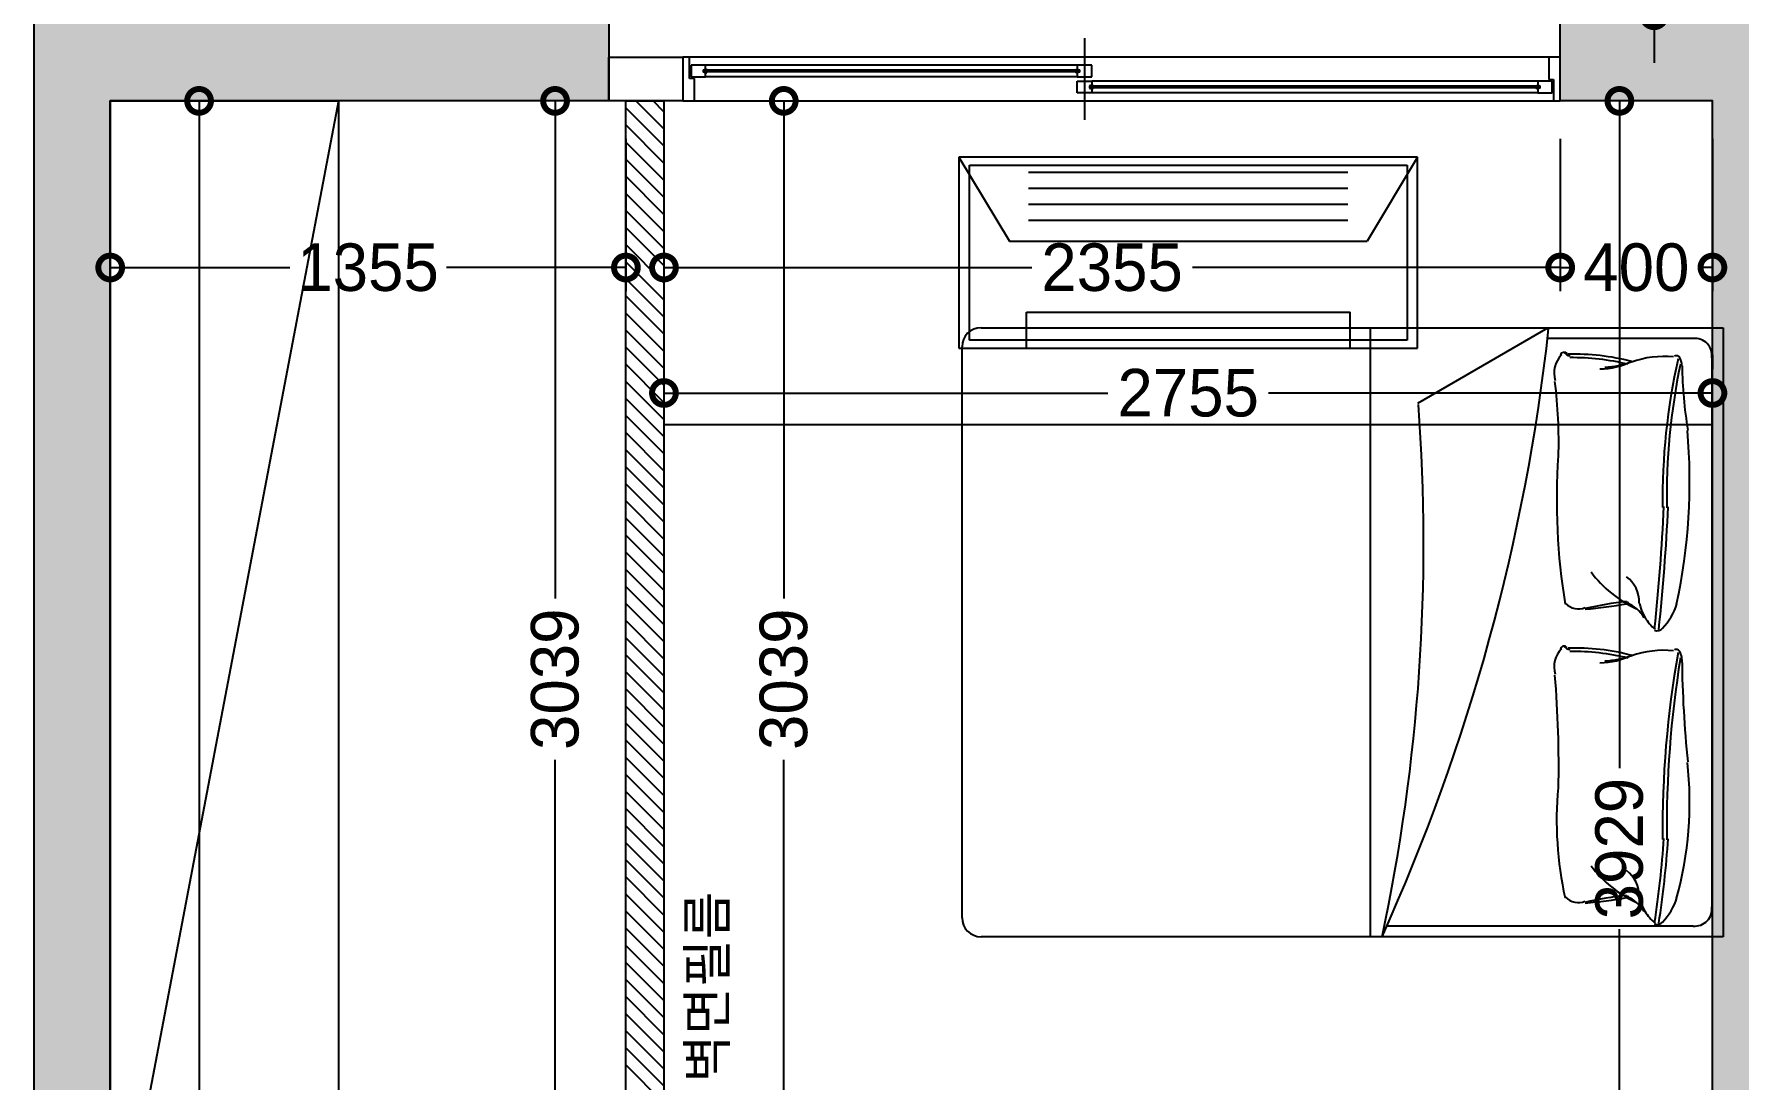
# Model space of a CAD drawing. Header units: millimetres. Extents: x 43335 to 261478, y -4312 to 41218.
# Drawn here: x 181901 to 186380, y 7316 to 10064 of the extents above; entities that cross this region are included whole.
import ezdxf

# ---------------------------------------------------------------- set-up
doc = ezdxf.new("R2010")
doc.units = ezdxf.units.MM
doc.layers.add('S-DIM', color=7, linetype='Continuous')
doc.layers.add('인테리어_해치_벽체', color=8, linetype='Continuous')
doc.styles.add('스타일1', font='HANDotum.ttf')
doc.styles.add('코레일둥고', font='HANDotum.ttf')
doc.dimstyles.new('50', dxfattribs={"dimscale": 50, "dimtxt": 2.5, "dimasz": 2.5, "dimexe": 1.25, "dimexo": 2, "dimtad": 0, "dimdec": 0, "dimtxsty": '스타일1', "dimblk": 'DOTSMALL', "dimcen": 2.5, "dimclrd": 1, "dimclre": 1, "dimclrt": 2, "dimadec": 0, "dimazin": 0, "dimtfac": 1, "dimtdec": 0, "dimtix": 1, "dimtmove": 0, "dimatfit": 3, "dimldrblk": 'DOTSMALL', "dimfxl": 1.25, "dimarcsym": 0})

# ---------------------------------------------------------------- blocks, each defined once
blk = doc.blocks.new('_DOTSMALL')
at = {"color": 0, "linetype": 'ByBlock', "const_width": 0.5}
blk.add_lwpolyline([(-0.0625, 0, 1), (0.0625, 0, 1)], format="xyb", close=True, dxfattribs=at)
blk = doc.blocks.new('*D695')
at = {"layer": 'Defpoints', "color": 0, "transparency": 16777216}
for p in [(186310.5, 10434.6), (186157.2, 10113.6), (186310.5, 10113.6)]:
    blk.add_point(p, dxfattribs=at)
at = {"layer": 'S-DIM', "color": 1, "lineweight": -2, "transparency": 16777216}
for p, q in [((186157.2, 10434.6), (186157.2, 10559.6)), ((186210.5, 10434.6), (186094.7, 10434.6)), ((186157.2, 10434.6), (186157.2, 10425.8)), ((186210.5, 10113.6), (186094.7, 10113.6)), ((186157.2, 10113.6), (186157.2, 10122.3)), ((186157.2, 10113.6), (186157.2, 9988.6))]:
    blk.add_line(p, q, dxfattribs=at)
at = {"layer": 'S-DIM', "color": 1, "lineweight": -2, "transparency": 16777216, "xscale": 125, "yscale": 125, "zscale": 125}
for p, rotation in [((186157.2, 10434.6), 270), ((186157.2, 10113.6), 90)]:
    blk.add_blockref('_DOTSMALL', p, dxfattribs=dict(at, rotation=rotation))
at = {"layer": 'S-DIM', "color": 2, "transparency": 16777216, "insert": (186157.2, 10274.1), "char_height": 125, "attachment_point": 5, "rotation": 90, "style": '스타일1'}
blk.add_mtext('321', dxfattribs=at)
blk = doc.blocks.new('*D733')
at = {"layer": 'Defpoints', "color": 0, "transparency": 16777216}
for p in [(183555.5, 9888.6), (185910.5, 9888.6), (185910.5, 9450.8)]:
    blk.add_point(p, dxfattribs=at)
at = {"layer": 'S-DIM', "color": 1, "lineweight": -2, "transparency": 16777216}
for p, q in [((183555.5, 9788.6), (183555.5, 9388.3)), ((185910.5, 9788.6), (185910.5, 9388.3)), ((183555.5, 9450.8), (184521.8, 9450.8)), ((185910.5, 9450.8), (184944.2, 9450.8))]:
    blk.add_line(p, q, dxfattribs=at)
at = {"layer": 'S-DIM', "color": 1, "lineweight": -2, "transparency": 16777216, "xscale": 125, "yscale": 125, "zscale": 125, "rotation": 180}
blk.add_blockref('_DOTSMALL', (183555.5, 9450.8), dxfattribs=at)
at = {"layer": 'S-DIM', "color": 1, "lineweight": -2, "transparency": 16777216, "xscale": 125, "yscale": 125, "zscale": 125}
blk.add_blockref('_DOTSMALL', (185910.5, 9450.8), dxfattribs=at)
at = {"layer": 'S-DIM', "color": 2, "transparency": 16777216, "insert": (184733, 9450.8), "char_height": 125, "attachment_point": 5, "style": '스타일1'}
blk.add_mtext('2355', dxfattribs=at)
blk = doc.blocks.new('*D734')
at = {"layer": 'Defpoints', "color": 0, "transparency": 16777216}
for p in [(185910.5, 9888.6), (186310.5, 9888.6), (185910.5, 9450.8)]:
    blk.add_point(p, dxfattribs=at)
at = {"layer": 'S-DIM', "color": 1, "lineweight": -2, "transparency": 16777216}
for p, q in [((185910.5, 9788.6), (185910.5, 9388.3)), ((186310.5, 9788.6), (186310.5, 9388.3)), ((185910.5, 9450.8), (185944.8, 9450.8)), ((186310.5, 9450.8), (186276.2, 9450.8))]:
    blk.add_line(p, q, dxfattribs=at)
at = {"layer": 'S-DIM', "color": 1, "lineweight": -2, "transparency": 16777216, "xscale": 125, "yscale": 125, "zscale": 125, "rotation": 180}
blk.add_blockref('_DOTSMALL', (185910.5, 9450.8), dxfattribs=at)
at = {"layer": 'S-DIM', "color": 1, "lineweight": -2, "transparency": 16777216, "xscale": 125, "yscale": 125, "zscale": 125}
blk.add_blockref('_DOTSMALL', (186310.5, 9450.8), dxfattribs=at)
at = {"layer": 'S-DIM', "color": 2, "transparency": 16777216, "insert": (186110.5, 9450.8), "char_height": 125, "attachment_point": 5, "style": '스타일1'}
blk.add_mtext('400', dxfattribs=at)
blk = doc.blocks.new('*D735')
at = {"layer": 'Defpoints', "color": 0, "transparency": 16777216}
for p in [(183555.5, 9888.6), (183555.5, 6849.6), (183870.3, 6849.6)]:
    blk.add_point(p, dxfattribs=at)
at = {"layer": 'S-DIM', "color": 1, "lineweight": -2, "transparency": 16777216}
for p, q in [((183655.5, 9888.6), (183932.8, 9888.6)), ((183870.3, 9888.6), (183870.3, 8580.8)), ((183870.3, 6849.6), (183870.3, 8157.3)), ((183655.5, 6849.6), (183932.8, 6849.6))]:
    blk.add_line(p, q, dxfattribs=at)
at = {"layer": 'S-DIM', "color": 1, "lineweight": -2, "transparency": 16777216, "xscale": 125, "yscale": 125, "zscale": 125}
for p, rotation in [((183870.3, 9888.6), 90), ((183870.3, 6849.6), 270)]:
    blk.add_blockref('_DOTSMALL', p, dxfattribs=dict(at, rotation=rotation))
at = {"layer": 'S-DIM', "color": 2, "transparency": 16777216, "insert": (183870.3, 8369.1), "char_height": 125, "attachment_point": 5, "rotation": 90, "style": '스타일1'}
blk.add_mtext('3039', dxfattribs=at)
blk = doc.blocks.new('*D748')
at = {"layer": 'Defpoints', "color": 0, "transparency": 16777216}
for p in [(182100.5, 9888.6), (183455.5, 9888.6), (183455.5, 9450.8)]:
    blk.add_point(p, dxfattribs=at)
at = {"layer": 'S-DIM', "color": 1, "lineweight": -2, "transparency": 16777216}
for p, q in [((182100.5, 9788.6), (182100.5, 9388.3)), ((183455.5, 9788.6), (183455.5, 9388.3)), ((182100.5, 9450.8), (182572.2, 9450.8)), ((183455.5, 9450.8), (182983.8, 9450.8))]:
    blk.add_line(p, q, dxfattribs=at)
at = {"layer": 'S-DIM', "color": 1, "lineweight": -2, "transparency": 16777216, "xscale": 125, "yscale": 125, "zscale": 125, "rotation": 180}
blk.add_blockref('_DOTSMALL', (182100.5, 9450.8), dxfattribs=at)
at = {"layer": 'S-DIM', "color": 1, "lineweight": -2, "transparency": 16777216, "xscale": 125, "yscale": 125, "zscale": 125}
blk.add_blockref('_DOTSMALL', (183455.5, 9450.8), dxfattribs=at)
at = {"layer": 'S-DIM', "color": 2, "transparency": 16777216, "insert": (182778, 9450.8), "char_height": 125, "attachment_point": 5, "style": '스타일1'}
blk.add_mtext('1355', dxfattribs=at)
blk = doc.blocks.new('*D749')
at = {"layer": 'Defpoints', "color": 0, "transparency": 16777216}
for p in [(183269.4, 9888.6), (183455.5, 9888.6), (183455.5, 6849.6)]:
    blk.add_point(p, dxfattribs=at)
at = {"layer": 'S-DIM', "color": 1, "lineweight": -2, "transparency": 16777216}
for p, q in [((183355.5, 9888.6), (183206.9, 9888.6)), ((183269.4, 9888.6), (183269.4, 8580.8)), ((183269.4, 6849.6), (183269.4, 8157.3)), ((183355.5, 6849.6), (183206.9, 6849.6))]:
    blk.add_line(p, q, dxfattribs=at)
at = {"layer": 'S-DIM', "color": 1, "lineweight": -2, "transparency": 16777216, "xscale": 125, "yscale": 125, "zscale": 125}
for p, rotation in [((183269.4, 9888.6), 90), ((183269.4, 6849.6), 270)]:
    blk.add_blockref('_DOTSMALL', p, dxfattribs=dict(at, rotation=rotation))
at = {"layer": 'S-DIM', "color": 2, "transparency": 16777216, "insert": (183269.4, 8369.1), "char_height": 125, "attachment_point": 5, "rotation": 90, "style": '스타일1'}
blk.add_mtext('3039', dxfattribs=at)
blk = doc.blocks.new('*D810')
at = {"layer": 'Defpoints', "color": 0, "transparency": 16777216}
for p in [(186066, 9888.6), (186310.5, 9888.6), (186310.5, 5959.6)]:
    blk.add_point(p, dxfattribs=at)
at = {"layer": 'S-DIM', "color": 1, "lineweight": -2, "transparency": 16777216}
for p, q in [((186210.5, 9888.6), (186003.5, 9888.6)), ((186066, 9888.6), (186066, 8135.8)), ((186066, 5959.6), (186066, 7712.3)), ((186210.5, 5959.6), (186003.5, 5959.6))]:
    blk.add_line(p, q, dxfattribs=at)
at = {"layer": 'S-DIM', "color": 1, "lineweight": -2, "transparency": 16777216, "xscale": 125, "yscale": 125, "zscale": 125}
for p, rotation in [((186066, 9888.6), 90), ((186066, 5959.6), 270)]:
    blk.add_blockref('_DOTSMALL', p, dxfattribs=dict(at, rotation=rotation))
at = {"layer": 'S-DIM', "color": 2, "transparency": 16777216, "insert": (186066, 7924.1), "char_height": 125, "attachment_point": 5, "rotation": 90, "style": '스타일1'}
blk.add_mtext('3929', dxfattribs=at)
blk = doc.blocks.new('*D811')
at = {"layer": 'Defpoints', "color": 0, "transparency": 16777216}
for p in [(183555.5, 9121.1), (186310.5, 9121.1), (186310.5, 9121.1)]:
    blk.add_point(p, dxfattribs=at)
at = {"layer": 'S-DIM', "color": 1, "lineweight": -2, "transparency": 16777216}
for p, q in [((183555.5, 9221.1), (183555.5, 9183.6)), ((186310.5, 9221.1), (186310.5, 9183.6)), ((183555.5, 9121.1), (184721.8, 9121.1)), ((186310.5, 9121.1), (185144.2, 9121.1))]:
    blk.add_line(p, q, dxfattribs=at)
at = {"layer": 'S-DIM', "color": 1, "lineweight": -2, "transparency": 16777216, "xscale": 125, "yscale": 125, "zscale": 125, "rotation": 180}
blk.add_blockref('_DOTSMALL', (183555.5, 9121.1), dxfattribs=at)
at = {"layer": 'S-DIM', "color": 1, "lineweight": -2, "transparency": 16777216, "xscale": 125, "yscale": 125, "zscale": 125}
blk.add_blockref('_DOTSMALL', (186310.5, 9121.1), dxfattribs=at)
at = {"layer": 'S-DIM', "color": 2, "transparency": 16777216, "insert": (184933, 9121.1), "char_height": 125, "attachment_point": 5, "style": '스타일1'}
blk.add_mtext('2755', dxfattribs=at)
blk = doc.blocks.new('*D812')
at = {"layer": 'Defpoints', "color": 0, "transparency": 16777216}
for p in [(182100.5, 9888.6), (182100.5, 3239.6), (182334, 3239.6)]:
    blk.add_point(p, dxfattribs=at)
at = {"layer": 'S-DIM', "color": 1, "lineweight": -2, "transparency": 16777216}
for p, q in [((182200.5, 9888.6), (182396.5, 9888.6)), ((182334, 9888.6), (182334, 6775.8)), ((182334, 3239.6), (182334, 6352.3)), ((182200.5, 3239.6), (182396.5, 3239.6))]:
    blk.add_line(p, q, dxfattribs=at)
at = {"layer": 'S-DIM', "color": 1, "lineweight": -2, "transparency": 16777216, "xscale": 125, "yscale": 125, "zscale": 125}
for p, rotation in [((182334, 9888.6), 90), ((182334, 3239.6), 270)]:
    blk.add_blockref('_DOTSMALL', p, dxfattribs=dict(at, rotation=rotation))
at = {"layer": 'S-DIM', "color": 2, "transparency": 16777216, "insert": (182334, 6564.1), "char_height": 125, "attachment_point": 5, "rotation": 90, "style": '스타일1'}
blk.add_mtext('6649', dxfattribs=at)
blk = doc.blocks.new('ahsiefsxe')
at = {"layer": '인테리어_해치_벽체'}
h = blk.add_hatch(color=256, dxfattribs=at)
h.dxf.hatch_style = 1
h.paths.add_polyline_path([(234402, 19138.4), (234402, 18858.4), (235352, 18858.4), (235352, 18783.4), (235462, 18783.4), (235462, 18655.9), (235662, 18655.9), (235662, 18984.3), (235552, 18984.3), (235552, 22677.4), (236842, 22677.4), (236842, 28282.4), (236022, 28282.4), (236022, 28177.4), (236642, 28177.4), (236642, 27032.4), (236012, 27032.4), (236012, 26807.4), (236642, 26807.4), (236642, 22877.4), (234602, 22877.4), (234602, 22677.4), (235352, 22677.4), (235352, 21318.4), (234052, 21318.4), (234052, 21118.4), (235352, 21118.4), (235352, 19338.4), (233152, 19338.4), (233152, 21118.4), (233252, 21118.4), (233252, 21318.4), (232952, 21318.4), (232952, 19338.4), (232597, 19338.4), (232597, 19138.4)])
h.paths.add_polyline_path([(225662, 28718.4), (225862, 28718.4), (225862, 28053.4), (225662, 28053.4)])
h.paths.add_polyline_path([(222352, 28153.4), (222352, 28053.4), (221452, 28053.4), (221452, 27032.4), (222762, 27032.4), (222762, 26807.4), (221452, 26807.4), (221452, 20158.4), (222252, 20158.4), (222252, 19958.4), (221452, 19958.4), (221452, 18658.4), (221802, 18658.4), (221802, 17528.4), (222127, 17528.4), (222127, 17328.4), (221602, 17328.4), (221602, 18458.4), (221252, 18458.4), (221252, 28153.4)])
h.paths.add_polyline_path([(223152, 20368.4), (223152, 17528.4), (223617, 17528.4), (223617, 17328.4), (223152, 17328.4), (223154.1, 15897.3), (223952, 15897.3), (223952, 15697.3), (222952, 15697.4), (222952, 17328.4), (222627, 17328.4), (222627, 17528.4), (222952, 17528.4), (222952, 20368.4)])
h.paths.add_polyline_path([(222952, 21068.4), (222952, 21318.4), (224482, 21318.4), (224482, 22668.4), (222807, 22668.4), (222807, 22868.4), (224682, 22868.4), (224682, 21318.4), (225122, 21318.4), (225122, 21118.4), (223152, 21118.4), (223152, 21068.4)])
h.paths.add_polyline_path([(235662, 17655.9), (235662, 17328.4), (234762.2, 17328.4), (234762.2, 17528.4), (235462, 17528.4), (235462, 17655.9)])
h.paths.add_polyline_path([(231762.2, 17528.4), (231762.2, 15698.4), (230962, 15698.4), (230962, 15898.4), (231562.2, 15898.4), (231562.2, 17328.4), (230962, 17328.4), (230962, 21318.4), (231162, 21318.4), (231162, 17528.4)])
h.paths.add_polyline_path([(228192, 17528.4), (228962, 17528.3), (228962, 17328.5), (228192, 17328.5)])
h.paths.add_polyline_path([(227692, 17328.5), (227112.2, 17328.5), (227112.2, 16798.4), (226342.2, 16798.4), (226342.2, 15798.4), (227262, 15798.4), (227262, 15938.4), (227362, 15938.4), (227362, 15698.4), (226152, 15697.3), (226152, 21118.4), (226102, 21118.4), (226102, 21318.4), (228522, 21318.4), (228522, 21118.4), (226352, 21118.4), (226352, 17528.4), (227692, 17528.4)])
h.paths.add_polyline_path([(233622, 22677.4), (233422, 22677.4), (233422, 28032.4), (233392, 28032.4), (233392, 28282.4), (233622, 28282.4)], flags=17)
h.paths.add_polyline_path([(230592, 26808.8), (230142, 26808.8), (230142, 27053.8), (230592, 27053.8), (230592, 28718.4), (230792, 28718.4), (230792, 27032.4), (231262, 27032.4), (231262, 26807.4), (230792, 26807.4), (230792, 22877.4), (232442, 22877.4), (232442, 22677.4), (230592, 22677.4)])
h.paths.add_polyline_path([(225662, 27032.4), (225662, 27353.4), (225862, 27353.4), (225862, 27053.8), (226312, 27053.8), (226312, 26808.8), (225862, 26808.8), (225862, 22668.4), (225662, 22668.4), (225662, 26807.4), (225262, 26807.4), (225262, 27032.4)])
for p, q in [((224012, 26972.4), (224012, 26757.4)), ((222762, 26922.4), (222957, 26922.4)), ((222762, 26807.4), (222762, 26922.4)), ((222957, 26922.4), (222957, 26807.4)), ((222957, 26922.4), (222957, 26807.4)), ((222974.5, 26922.4), (222957, 26922.4)), ((225232, 26922.4), (222974.5, 26922.4)), ((222974.5, 26865.9), (222974.5, 26922.4)), ((225262, 26922.4), (225232, 26922.4)), ((225232, 26922.4), (225232, 26866)), ((225262, 26807.4), (225262, 26922.4)), ((222978.1, 26900.9), (222978.1, 26870.9)), ((223016.1, 26900.9), (222978.1, 26900.9)), ((223010.6, 26889.2), (223016.1, 26890.9)), ((223010.6, 26882.7), (223010.6, 26889.2)), ((223016.1, 26880.9), (223010.6, 26882.7)), ((223996.5, 26887.9), (223012.6, 26887.9)), ((223012.6, 26887.9), (223012.6, 26883.9)), ((223996.5, 26883.9), (223012.6, 26883.9)), ((223993, 26900.9), (223016.1, 26900.9)), ((223016.1, 26890.9), (223016.1, 26900.9)), ((223016.1, 26891.7), (223018.8, 26890.3)), ((223016.1, 26880.1), (223018.8, 26881.5)), ((223016.1, 26870.9), (223016.1, 26880.9)), ((223018.8, 26890.3), (223019.4, 26889.4)), ((223018.8, 26881.5), (223019.4, 26882.5)), ((223019.4, 26889.4), (223019.9, 26887.9)), ((223019.4, 26882.5), (223019.9, 26883.9)), ((223989.8, 26889.4), (223989.2, 26887.9)), ((223989.8, 26882.5), (223989.2, 26883.9)), ((223990.3, 26890.3), (223989.8, 26889.4)), ((223990.3, 26881.5), (223989.8, 26882.5)), ((223993, 26891.7), (223990.3, 26890.3)), ((223993, 26880.1), (223990.3, 26881.5)), ((224031, 26900.9), (223993, 26900.9)), ((223993, 26900.9), (223993, 26890.9)), ((223993, 26890.9), (223998.6, 26889.2)), ((223998.6, 26882.7), (223993, 26880.9)), ((223993, 26880.9), (223993, 26870.9)), ((223996.5, 26883.9), (223996.5, 26887.9)), ((223998.6, 26889.2), (223998.6, 26882.7)), ((224031, 26870.9), (224031, 26900.9)), ((222987, 26865.9), (222974.5, 26865.9)), ((222978.1, 26870.9), (223016.1, 26870.9)), ((222987, 26863.9), (222987, 26865.9)), ((222987, 26807.4), (222987, 26863.9)), ((223993, 26870.9), (223016.1, 26870.9)), ((223993, 26870.9), (224031, 26870.9)), ((223993, 26828.9), (223993, 26858.9)), ((223993, 26858.9), (224031, 26858.9)), ((224031, 26848.9), (224025.5, 26847.2)), ((224025.5, 26847.2), (224025.5, 26840.7)), ((224025.5, 26840.7), (224031, 26838.9)), ((225206.4, 26845.9), (224027.5, 26845.9)), ((224027.5, 26841.9), (224027.5, 26845.9)), ((225206.4, 26841.9), (224027.5, 26841.9)), ((225202.9, 26858.9), (224031, 26858.9)), ((224031, 26858.9), (224031, 26848.9)), ((224031, 26849.7), (224033.8, 26848.3)), ((224031, 26838.1), (224033.8, 26839.5)), ((224031, 26838.9), (224031, 26828.9)), ((224033.8, 26848.3), (224034.3, 26847.4)), ((224033.8, 26839.5), (224034.3, 26840.5)), ((224034.3, 26847.4), (224034.8, 26845.9)), ((224034.3, 26840.5), (224034.8, 26841.9)), ((225199.7, 26847.4), (225199.1, 26845.9)), ((225199.7, 26840.5), (225199.1, 26841.9)), ((225200.2, 26848.3), (225199.7, 26847.4)), ((225200.2, 26839.5), (225199.7, 26840.5)), ((225202.9, 26849.7), (225200.2, 26848.3)), ((225202.9, 26838.1), (225200.2, 26839.5)), ((225240.9, 26858.9), (225202.9, 26858.9)), ((225202.9, 26858.9), (225202.9, 26848.9)), ((225202.9, 26848.9), (225208.5, 26847.2)), ((225208.5, 26840.7), (225202.9, 26838.9)), ((225202.9, 26838.9), (225202.9, 26828.9)), ((225206.4, 26841.9), (225206.4, 26845.9)), ((225208.5, 26847.2), (225208.5, 26840.7)), ((225232, 26866), (225232, 26863.9)), ((225232, 26863.9), (225244.6, 26863.9)), ((225240.9, 26828.9), (225240.9, 26858.9)), ((225244.6, 26863.9), (225244.6, 26807.4)), ((221452, 20158.4), (221452, 26807.4)), ((221452, 26807.4), (222052, 26807.4)), ((221452, 26807.4), (222052, 26807.4)), ((221452, 23657.4), (221452, 26807.4)), ((222052, 26807.4), (221452, 23657.4)), ((222052, 26807.4), (222052, 23657.4)), ((222052, 26807.4), (222052, 23657.4)), ((222957, 26807.4), (222762, 26807.4)), ((222807, 23768.4), (222807, 26807.4)), ((222807, 26807.4), (222907, 26807.4)), ((222907, 26689.1), (222807, 26789.1)), ((222907, 26734), (222833.5, 26807.4)), ((222907, 26778.9), (222878.4, 26807.4)), ((222907, 26807.4), (222907, 23768.4)), ((222957, 26807.4), (222987, 26807.4)), ((222987, 26807.4), (225244.6, 26807.4)), ((224031, 26828.9), (223993, 26828.9)), ((225202.9, 26828.9), (224031, 26828.9)), ((225202.9, 26828.9), (225240.9, 26828.9)), ((225244.6, 26807.4), (225262, 26807.4)), ((222907, 26644.2), (222807, 26744.2)), ((222907, 26599.3), (222807, 26699.3)), ((222907, 26554.4), (222807, 26654.4)), ((224887, 26659.4), (223682, 26659.4)), ((223682, 26659.4), (223682, 26157.4)), ((223682, 26659.4), (223814.6, 26438.5)), ((224887, 26659.4), (224754.5, 26438.5)), ((224887, 26157.4), (224887, 26659.4)), ((222907, 26509.4), (222807, 26609.4)), ((223709.5, 26178.4), (223709.5, 26638.4)), ((223709.5, 26638.4), (224859.5, 26638.4)), ((223864.7, 26620.1), (224704.3, 26620.1)), ((224859.5, 26638.4), (224859.5, 26178.4)), ((222907, 26464.5), (222807, 26564.5)), ((223864.7, 26578), (224704.3, 26578)), ((222907, 26419.6), (222807, 26519.6)), ((223864.7, 26535.9), (224704.3, 26535.9)), ((222907, 26374.7), (222807, 26474.7)), ((223864.7, 26493.8), (224704.3, 26493.8)), ((222907, 26329.8), (222807, 26429.8)), ((223814.6, 26438.5), (224754.5, 26438.5)), ((222907, 26284.9), (222807, 26384.9)), ((222907, 26240), (222807, 26340)), ((222907, 26195.1), (222807, 26295.1)), ((222907, 26150.2), (222807, 26250.2)), ((223859.3, 26157.4), (223859.3, 26252)), ((223859.3, 26252), (224709.7, 26252)), ((224709.7, 26157.4), (224709.7, 26252)), ((222907, 26105.3), (222807, 26205.3)), ((223740.3, 26211.5), (225690.3, 26211.5)), ((224762.6, 26211.5), (224762.6, 24611.5)), ((224888.1, 26012.9), (225229.2, 26211.5)), ((225690.3, 26211.5), (225690.3, 24611.5)), ((223690.3, 24661.5), (223690.3, 26161.5)), ((224859.5, 26178.4), (223709.5, 26178.4)), ((225611.6, 26183.4), (225228.4, 26183.4)), ((222907, 26060.4), (222807, 26160.4)), ((223682, 26157.4), (224887, 26157.4)), ((225660.3, 26132.8), (225660.3, 24678.7)), ((222907, 26015.5), (222807, 26115.5)), ((222907, 25970.6), (222807, 26070.6)), ((222907, 25925.7), (222807, 26025.7)), ((222907, 25880.8), (222807, 25980.8)), ((222907, 25957.4), (225662, 25957.4)), ((222907, 25835.9), (222807, 25935.9)), ((222907, 25791), (222807, 25891)), ((222907, 25746.1), (222807, 25846.1)), ((222907, 25701.2), (222807, 25801.2)), ((222907, 25656.3), (222807, 25756.3)), ((222907, 25611.4), (222807, 25711.4)), ((222907, 25566.5), (222807, 25666.5)), ((222907, 25521.6), (222807, 25621.6)), ((222907, 25476.7), (222807, 25576.7)), ((222907, 25431.8), (222807, 25531.8)), ((222907, 25386.9), (222807, 25486.9)), ((222907, 25342), (222807, 25442)), ((222907, 25297.1), (222807, 25397.1)), ((222907, 25252.2), (222807, 25352.2)), ((222907, 25207.3), (222807, 25307.3)), ((222907, 25162.4), (222807, 25262.4)), ((222907, 25117.5), (222807, 25217.5)), ((222907, 25072.6), (222807, 25172.6)), ((222907, 25027.7), (222807, 25127.7)), ((222907, 24982.8), (222807, 25082.8)), ((222907, 24937.9), (222807, 25037.9)), ((222907, 24893), (222807, 24993)), ((222907, 24848.1), (222807, 24948.1)), ((222907, 24803.2), (222807, 24903.2)), ((222907, 24758.3), (222807, 24858.3)), ((222907, 24713.4), (222807, 24813.4)), ((222907, 24668.5), (222807, 24768.5)), ((222907, 24623.6), (222807, 24723.6)), ((222907, 24578.7), (222807, 24678.7)), ((225611.6, 24639.6), (224808.2, 24639.6)), ((222907, 24533.8), (222807, 24633.8)), ((225690.3, 24611.5), (223740.3, 24611.5)), ((222907, 24488.9), (222807, 24588.9)), ((222907, 24444), (222807, 24544)), ((222907, 24399.1), (222807, 24499.1)), ((222907, 24354.2), (222807, 24454.2)), ((222907, 24309.3), (222807, 24409.3)), ((222907, 24264.4), (222807, 24364.4)), ((222907, 24219.5), (222807, 24319.5)), ((222907, 24174.6), (222807, 24274.6))]:
    blk.add_line(p, q, dxfattribs=at)
for points in [[(222352, 28153.4), (222352, 28053.4), (221452, 28053.4), (221452, 27032.4), (222762, 27032.4), (222762, 26807.4), (221452, 26807.4), (221452, 20158.4), (222252, 20158.4), (222252, 19958.4), (221452, 19958.4), (221452, 18658.4), (221802, 18658.4), (221802, 17528.4), (222127, 17528.4), (222127, 17328.4), (221602, 17328.4), (221602, 18458.4), (221252, 18458.4), (221252, 28153.4), (222352, 28153.4)], [(225662, 27032.4), (225662, 27353.4), (225862, 27353.4), (225862, 27053.8), (226312, 27053.8), (226312, 26808.8), (225862, 26808.8), (225862, 22668.4), (225662, 22668.4), (225662, 26807.4), (225262, 26807.4), (225262, 27032.4), (225662, 27032.4)]]:
    blk.add_lwpolyline(points, dxfattribs=at)
for centre, radius, start, end in [((223740.3, 26161.5), 50, 90, 180), ((219991.4, 26786.7), 5272, 335.6325, 353.7016), ((225615.7, 26138.6), 45, 352.6021, 95.236), ((225311.5, 26093.1), 65.6, 134.3826, 197.911), ((225272, 26137.3), 9.37, 31.0291, 164.6994), ((225288.7, 26154.5), 16.9, 199.6413, 266.1306), ((225301.1, 25555.4), 586.5, 75.2782, 91.7963), ((225292.5, 25499.4), 633.5, 76.5056, 90.4678), ((225366.8, 26285.1), 181.8, 269.8824, 297.4966), ((225366.8, 26345.5), 238, 273.063, 290.5038), ((225534.4, 25879.1), 256.8, 84.3673, 109.3502), ((227212.9, 25760.1), 1682.1, 167.3077, 180.7223), ((227279.7, 25764.7), 1737.8, 168.3333, 180.8725), ((225567.5, 26128.5), 9.55, 13.3382, 120.373), ((225527.6, 26107.2), 54.6, 4.6729, 25.6017), ((226711.5, 26128.9), 1129.6, 180.8797, 189.4827), ((223979.1, 25911.7), 1279, 358.2422, 7.1375), ((219965.7, 25644.8), 4937.4, 347.9207, 4.2374), ((224067.9, 25809.1), 1534.2, 347.8039, 4.9479), ((226961, 25760), 1708.3, 176.1395, 189.2556), ((220543.7, 25958.5), 4995.3, 353.8154, 357.5131), ((220542.6, 25958.6), 5007.6, 353.8122, 357.5102), ((225592.9, 25756.7), 312, 216.7509, 245.2863), ((225388.7, 25491.9), 80.6, 357.2182, 54.2044), ((225526.8, 24623.5), 873.2, 95.9508, 103.206), ((225428.2, 25447.7), 43.1, 71.5465, 80.0217), ((225309.9, 25519.9), 46.9, 224.1574, 292.0584), ((225202.2, 26851.5), 1385.3, 275.199, 279.7785), ((225403.6, 25403.1), 91.8, 30.1883, 68.4701), ((225583.1, 25508.5), 114.3, 190.292, 210.3641), ((225583.1, 25508.5), 114.3, 210.364, 231.3919), ((225426, 25526.7), 148.1, 314.9703, 344.0622), ((225517, 25433), 17.5, 244.4966, 320.9065), ((225311.5, 25321.2), 65.6, 134.3826, 197.911), ((225272, 25365.4), 9.37, 31.0291, 164.6994), ((225288.7, 25382.6), 16.9, 199.6413, 266.1306), ((225301.1, 24783.5), 586.5, 75.2782, 91.7963), ((225292.5, 24727.6), 633.5, 76.5056, 90.4678), ((225534.4, 25107.2), 256.8, 84.3673, 109.3502), ((228170.1, 24893.9), 2639.3, 169.8745, 180.5817), ((225567.5, 25356.7), 9.55, 13.3382, 120.373), ((225527.6, 25335.3), 54.6, 4.6729, 25.6017), ((225366.8, 25513.2), 181.8, 269.8824, 297.4966), ((225366.8, 25573.7), 238, 273.063, 290.5038), ((228308.9, 24899.9), 2766.9, 170.7599, 180.6953), ((228430.2, 25367.1), 2848.4, 180.5503, 185.9673), ((222368.4, 25059.6), 2889.7, 358.8299, 4.7469), ((224660.8, 24966), 941.3, 344.4132, 6.3131), ((226201, 24917.5), 948.4, 174.8208, 192.4318), ((223152.9, 25019.9), 2386.1, 351.0439, 356.3943), ((223152.8, 25019.9), 2397.4, 351.0495, 356.3943), ((225592.9, 24984.8), 312, 216.7509, 245.2863), ((225388.7, 24720), 80.6, 357.2182, 54.2044), ((225309.9, 24748), 46.9, 224.1574, 292.0584), ((225526.8, 23851.6), 873.2, 95.9508, 103.206), ((225202.2, 26079.6), 1385.3, 275.199, 279.7785), ((225428.2, 24675.8), 43.1, 71.5465, 80.0217), ((225403.6, 24631.2), 91.8, 30.1883, 68.4701), ((225583.1, 24736.6), 114.3, 190.292, 210.3641), ((225426, 24754.9), 148.1, 314.9703, 344.0622), ((225615.7, 24684.5), 45, 264.764, 7.3979), ((223740.3, 24661.5), 50, 180, 270), ((225583.1, 24736.6), 114.3, 210.364, 231.3919), ((225517, 24661.2), 17.5, 244.4966, 320.9065)]:
    blk.add_arc(centre, radius, start, end, dxfattribs=at)
at = {"layer": '인테리어_해치_벽체', "style": '코레일둥고'}
blk.add_text('벽면필름', height=100, rotation=90, dxfattribs=at).set_placement((223070.3, 24228.2))

msp = doc.modelspace()

# ---------------------------------------------------------------- block references
at = {"layer": 'S-DIM'}
msp.add_blockref('ahsiefsxe', (-39351.5, -16918.9), dxfattribs=at)

# ---------------------------------------------------------------- dimensions: what is measured, and where the dimension line sits
for base, p1, p2, picture, middle in [((186157.2, 10113.6), (186310.5, 10434.6), (186310.5, 10113.6), '*D695', (186157.2, 10274.1)), ((182334, 3239.6), (182100.5, 9888.6), (182100.5, 3239.6), '*D812', (182334, 6564.1)), ((183269.4, 9888.6), (183455.5, 6849.6), (183455.5, 9888.6), '*D749', (183269.4, 8369.1)), ((183870.3, 6849.6), (183555.5, 9888.6), (183555.5, 6849.6), '*D735', (183870.3, 8369.1)), ((186066, 9888.6), (186310.5, 5959.6), (186310.5, 9888.6), '*D810', (186066, 7924.1))]:
    dim = msp.add_linear_dim(base=base, p1=p1, p2=p2, angle=90, dimstyle='50', dxfattribs=at)
    dim.commit()
    dim.dimension.update_dxf_attribs({"geometry": picture, "text_midpoint": middle})
for base, p1, p2, picture, middle in [((183455.5, 9450.8), (182100.5, 9888.6), (183455.5, 9888.6), '*D748', (182778, 9450.8)), ((185910.5, 9450.8), (183555.5, 9888.6), (185910.5, 9888.6), '*D733', (184733, 9450.8)), ((185910.5, 9450.8), (186310.5, 9888.6), (185910.5, 9888.6), '*D734', (186110.5, 9450.8)), ((186310.5, 9121.1), (183555.5, 9121.1), (186310.5, 9121.1), '*D811', (184933, 9121.1))]:
    dim = msp.add_linear_dim(base=base, p1=p1, p2=p2, dimstyle='50', dxfattribs=at)
    dim.commit()
    dim.dimension.update_dxf_attribs({"geometry": picture, "text_midpoint": middle})

doc.saveas('drawing.dxf')
